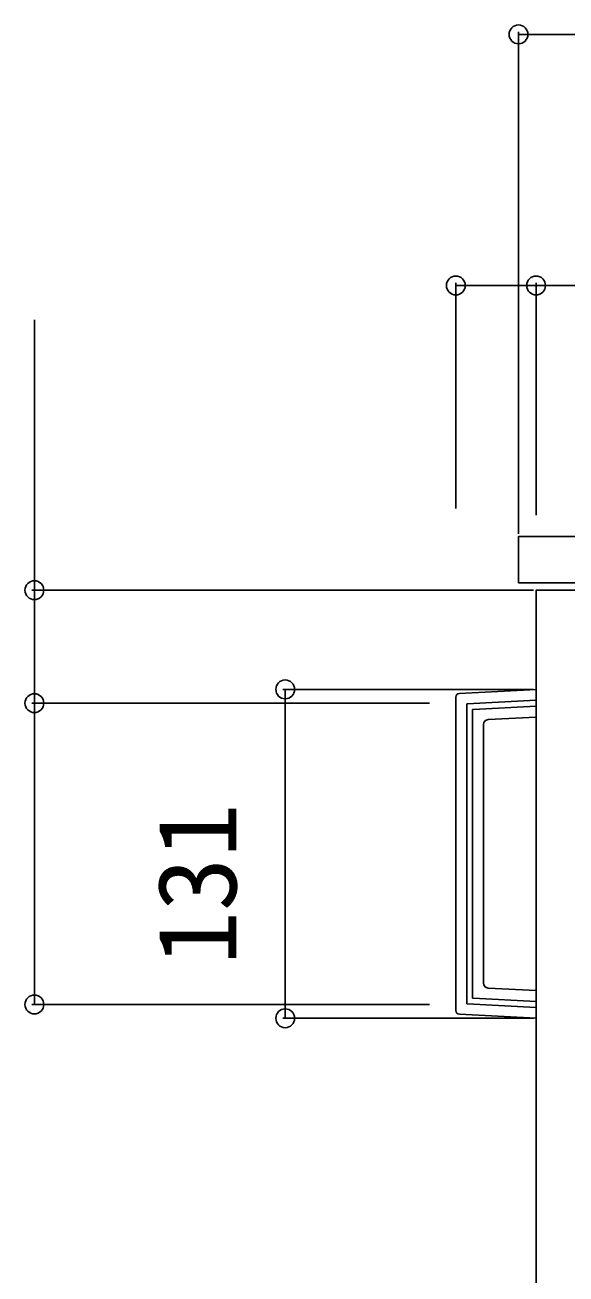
# Model space of a CAD drawing. Units: millimetres, scale not verified. Extents: x -2188 to 2188, y -3252 to 3239.
# Drawn here: x -1636.2 to -1420.6, y -507.2 to -9.7 of the extents above; entities that cross this region are included whole.
import ezdxf
from ezdxf.enums import TextEntityAlignment as Align

# ---------------------------------------------------------------- set-up
doc = ezdxf.new("R2010")
doc.units = ezdxf.units.MM
doc.header["$LTSCALE"] = 16
for name, color, linetype in [('0-3_YKK_12', 2, 'Continuous'), ('0-4_YKK_13', 4, 'Continuous'), ('0-5_YKK_D', 6, 'Continuous')]:
    doc.layers.add(name, color=color, linetype=linetype)
doc.styles.add('ＭＳ ゴシック', font='')
doc.styles.get('ＭＳ ゴシック').set_extended_font_data('MS Gothic')

msp = doc.modelspace()

# ---------------------------------------------------------------- linework, layer by layer
at = {"layer": '0-3_YKK_12'}
for points in [[(-1439.5, -231.8), (-1034.5, -231.8), (-1034.5, -213.4), (-1439.5, -213.4)], [(-1432.5, -1008.8), (-1414.5, -1008.8), (-1414.5, -234.8), (-1432.5, -234.8)]]:
    msp.add_lwpolyline(points, close=True, dxfattribs=at)
at = {"layer": '0-4_YKK_13'}
for p, q in [((-1464.5, -277.39), (-1464.5, -402.21)), ((-1432.5, -274.29), (-1463.08, -275.9)), ((-1432.5, -285.31), (-1432.5, -274.29)), ((-1460.16, -280.22), (-1460.16, -399.31)), ((-1459.96, -280.08), (-1432.5, -278.64)), ((-1457.84, -282.55), (-1457.84, -397.05)), ((-1457.58, -282.27), (-1432.5, -280.96)), ((-1453.5, -391.29), (-1453.5, -288.31)), ((-1451.6, -286.31), (-1432.5, -285.31)), ((-1457.58, -397.33), (-1432.5, -398.64)), ((-1459.96, -399.52), (-1432.5, -400.96))]:
    msp.add_line(p, q, dxfattribs=at)
for points in [[(-1460.16, -280.29), (-1460.15, -280.22), (-1460.12, -280.16), (-1460.08, -280.11), (-1460.03, -280.09), (-1459.96, -280.08)], [(-1457.58, -282.27), (-1457.67, -282.29), (-1457.75, -282.33), (-1457.8, -282.37), (-1457.82, -282.43), (-1457.84, -282.55)], [(-1463.08, -403.7), (-1432.5, -405.31), (-1432.5, -394.29), (-1451.6, -393.29)], [(-1457.58, -397.33), (-1457.67, -397.31), (-1457.75, -397.27), (-1457.8, -397.23), (-1457.82, -397.17), (-1457.84, -397.05)], [(-1460.16, -399.31), (-1460.15, -399.38), (-1460.12, -399.44), (-1460.08, -399.49), (-1460.03, -399.51), (-1459.96, -399.52)]]:
    msp.add_lwpolyline(points, dxfattribs=at)
for centre, radius, start, end in [((-1463, -277.39), 1.5, 92.7637, 180.2112), ((-1451.5, -288.31), 2, 93.1953, 179.7952), ((-1451.5, -391.29), 2, 180.1953, 266.7952), ((-1463, -402.21), 1.5, 179.7637, 267.2112)]:
    msp.add_arc(centre, radius, start, end, dxfattribs=at)
at = {"layer": '0-5_YKK_D'}
for p, q in [((-1439.5, -212.4), (-1439.5, -12.4)), ((-1034.5, -13.4), (-1439.5, -13.4)), ((-1464.5, -202.25), (-1464.5, -112.4)), ((-1432.5, -204.85), (-1432.5, -112.4)), ((-1433.5, -234.8), (-1633.5, -234.8)), ((-1433.5, -274.29), (-1533.5, -274.29)), ((-1532.5, -274.29), (-1532.5, -405.31)), ((-1475, -279.8), (-1633.5, -279.8)), ((-1475, -279.8), (-1633.5, -279.8)), ((-1632.5, -279.8), (-1632.5, -399.8)), ((-1475, -399.8), (-1633.5, -399.8)), ((-1433.5, -405.31), (-1533.5, -405.31))]:
    msp.add_line(p, q, dxfattribs=at)
for points in [[(-1464.5, -113.4), (-1432.5, -113.4), (-1326.31, -113.4)], [(-1632.5, -279.8), (-1632.5, -234.8), (-1632.5, -127.14)]]:
    msp.add_lwpolyline(points, dxfattribs=at)
for centre in [(-1439.5, -13.4), (-1464.5, -113.4), (-1432.5, -113.4), (-1632.5, -234.8), (-1532.5, -274.29), (-1632.5, -279.8), (-1632.5, -279.8), (-1632.5, -399.8), (-1532.5, -405.31)]:
    msp.add_circle(centre, 3.75, dxfattribs=at)

# ---------------------------------------------------------------- texts
at = {"layer": '0-5_YKK_D', "style": 'ＭＳ ゴシック'}
msp.add_text('131', height=31.52, rotation=90, dxfattribs=at).set_placement((-1542.5, -384.14), align=Align.BOTTOM_LEFT)

doc.saveas('drawing.dxf')
